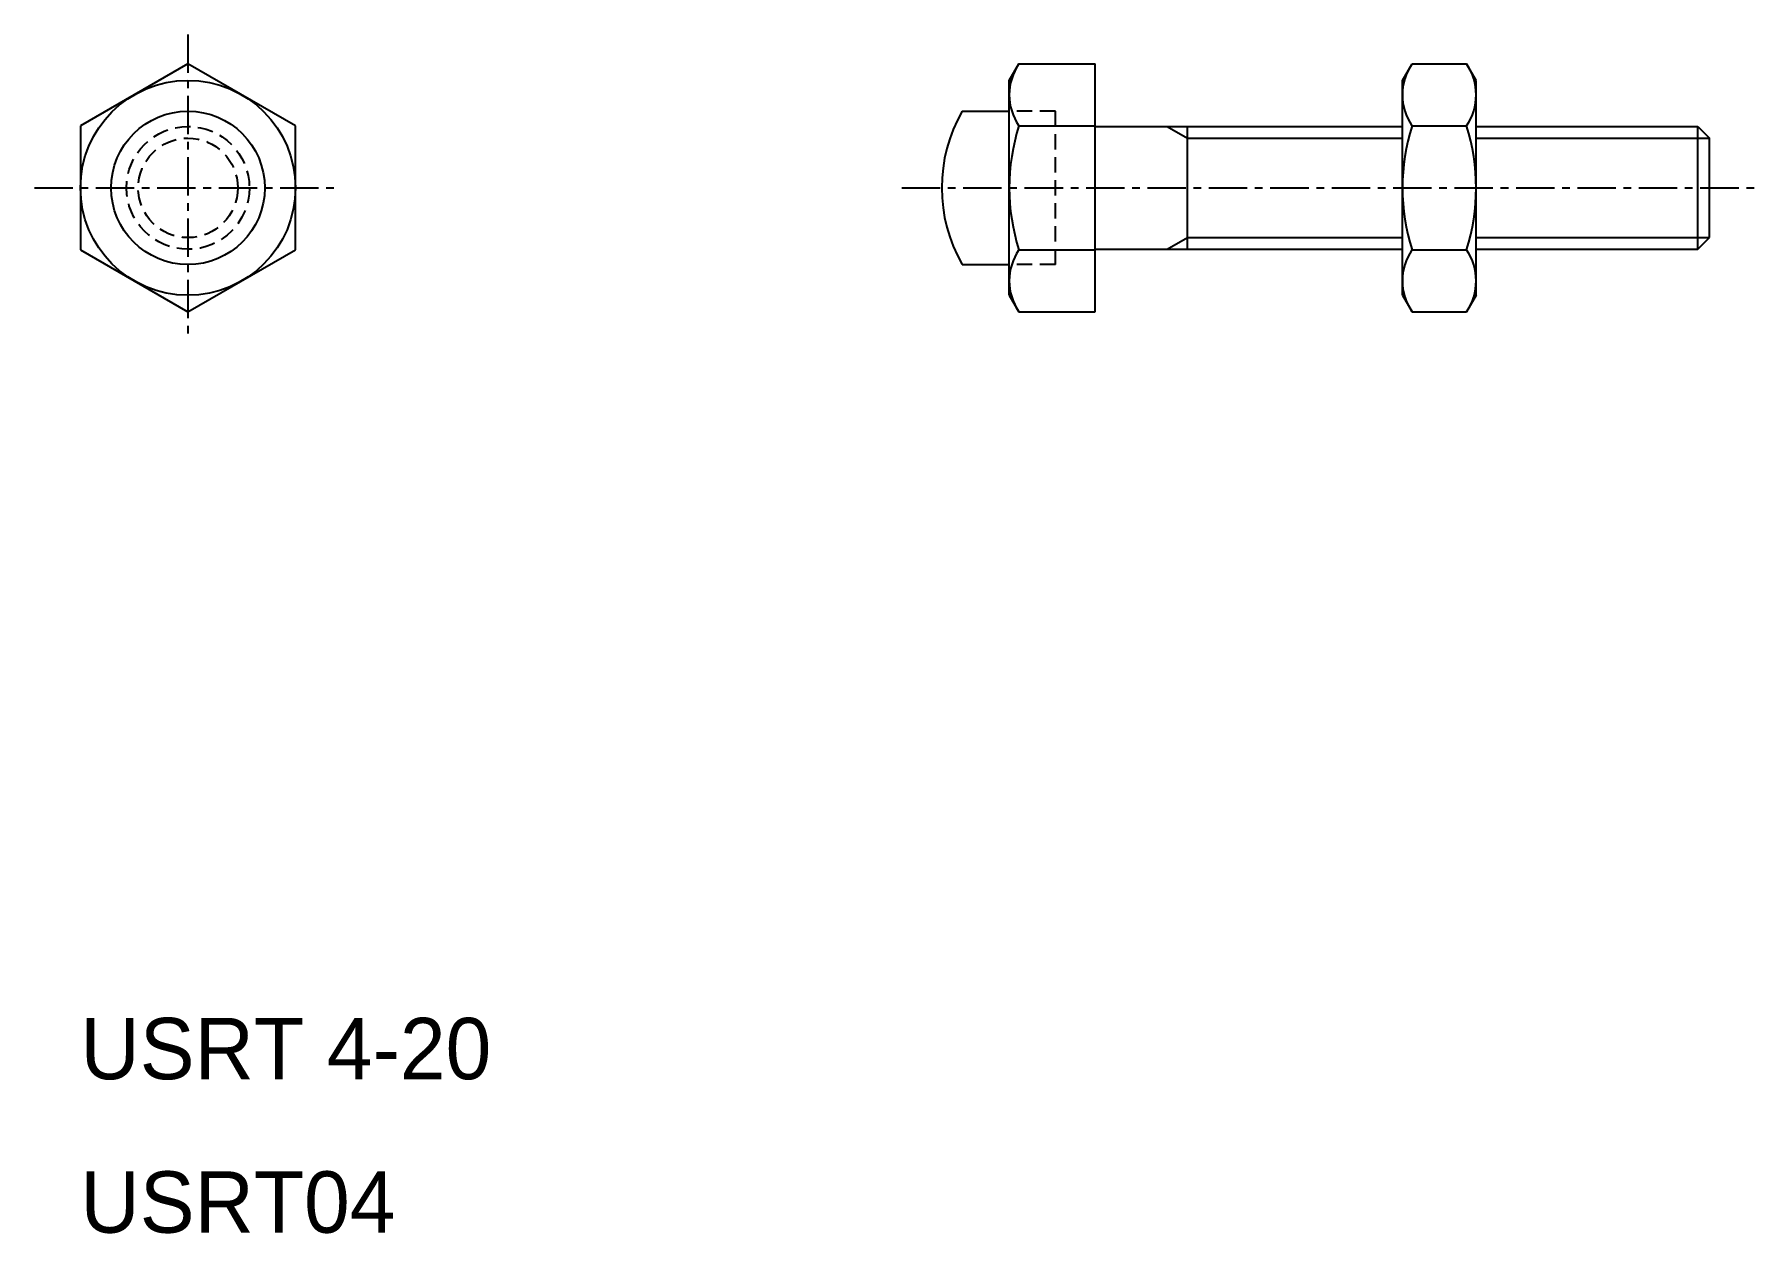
# Model space of a CAD drawing. Extents: x 39.4 to 95.4, y 15.9 to 55.
import ezdxf

# ---------------------------------------------------------------- set-up
doc = ezdxf.new("R2010")
doc.units = 0
doc.linetypes.add('CENTER', pattern=[2, 1.25, -0.25, 0.25, -0.25])
doc.linetypes.add('DASHED', pattern=[0.75, 0.5, -0.25])
doc.layers.get('0').update_dxf_attribs({"linetype": 'CONTINUOUS'})
doc.layers.add('CENTER', color=1, linetype='CENTER')

msp = doc.modelspace()

# ---------------------------------------------------------------- linework, layer by layer
at = {"color": 7, "linetype": 'CONTINUOUS'}
for p, q in [((44.387, 54.031), (40.887, 52.01)), ((47.887, 52.01), (44.387, 54.031)), ((71.13, 53.49), (71.443, 54.031)), ((71.443, 54.031), (73.93, 54.031)), ((73.93, 45.948), (73.93, 54.031)), ((83.93, 53.49), (84.243, 54.031)), ((84.243, 54.031), (86.018, 54.031)), ((86.33, 53.49), (86.018, 54.031)), ((71.13, 46.49), (71.13, 53.49)), ((83.93, 46.49), (83.93, 53.49)), ((86.33, 46.49), (86.33, 53.49)), ((69.6, 52.49), (71.13, 52.49)), ((40.887, 52.01), (40.887, 47.969)), ((47.887, 47.969), (47.887, 52.01)), ((71.443, 52.01), (73.93, 52.01)), ((73.93, 51.99), (83.93, 51.99)), ((76.93, 47.99), (76.93, 51.99)), ((84.243, 52.01), (86.018, 52.01)), ((86.33, 51.99), (93.551, 51.99)), ((93.551, 47.99), (93.551, 51.99)), ((93.551, 51.99), (93.93, 51.611)), ((93.93, 48.369), (93.93, 51.611)), ((93.551, 47.99), (93.93, 48.369)), ((40.887, 47.969), (44.387, 45.948)), ((44.387, 45.948), (47.887, 47.969)), ((71.443, 47.969), (73.93, 47.969)), ((73.93, 47.99), (83.93, 47.99)), ((84.243, 47.969), (86.018, 47.969)), ((86.33, 47.99), (93.551, 47.99)), ((69.6, 47.49), (71.13, 47.49)), ((71.13, 46.49), (71.443, 45.948)), ((83.93, 46.49), (84.243, 45.948)), ((86.33, 46.49), (86.018, 45.948)), ((71.443, 45.948), (73.93, 45.948)), ((84.243, 45.948), (86.018, 45.948))]:
    msp.add_line(p, q, dxfattribs=at)
at = {"color": 3, "linetype": 'DASHED'}
for p, q in [((72.63, 52.49), (71.13, 52.49)), ((72.63, 47.49), (72.63, 52.49)), ((72.63, 47.49), (71.13, 47.49))]:
    msp.add_line(p, q, dxfattribs=at)
for p, q in [((71.88, 52.49), (71.88, 52.49)), ((72.255, 52.49), (72.255, 52.49))]:
    msp.add_line(p, q)
at = {"color": 3, "linetype": 'CONTINUOUS'}
for p, q in [((76.274, 51.99), (76.93, 51.611)), ((76.93, 51.611), (83.93, 51.611)), ((86.33, 51.611), (93.93, 51.611)), ((76.274, 47.99), (76.93, 48.369)), ((76.93, 48.369), (83.93, 48.369)), ((86.33, 48.369), (93.93, 48.369))]:
    msp.add_line(p, q, dxfattribs=at)
at = {"color": 7, "linetype": 'CONTINUOUS'}
for radius in [3.5, 2.5]:
    msp.add_circle((44.387, 49.99), radius, dxfattribs=at)
at = {"color": 3, "linetype": 'DASHED'}
for radius in [2, 1.621]:
    msp.add_circle((44.387, 49.99), radius, dxfattribs=at)
for centre, radius, start, end in [((72.919, 53.021), 1.789, 145.6158, 214.3842), ((85.719, 53.021), 1.789, 145.6158, 214.3842), ((84.541, 53.021), 1.789, 325.6158, 34.3842), ((77.818, 49.99), 6.687, 162.4121, 197.5879), ((90.618, 49.99), 6.687, 162.4121, 197.5879), ((79.643, 49.99), 6.687, 342.4121, 17.5879), ((72.919, 46.959), 1.789, 145.6158, 214.3842), ((85.719, 46.959), 1.789, 145.6158, 214.3842), ((84.541, 46.959), 1.789, 325.6158, 34.3842)]:
    msp.add_arc(centre, radius, start, end)
at = {"color": 7, "linetype": 'CONTINUOUS'}
msp.add_arc((73.93, 49.99), 5, 150, 210, dxfattribs=at)
at = {"layer": 'CENTER', "color": 1, "linetype": 'CENTER'}
for p, q in [((44.387, 54.99), (44.387, 44.99)), ((39.387, 49.99), (49.387, 49.99)), ((67.63, 49.99), (95.43, 49.99))]:
    msp.add_line(p, q, dxfattribs=at)

# ---------------------------------------------------------------- texts
at = {"color": 7, "linetype": 'CONTINUOUS'}
for s, p in [('USRT 4-20', (40.887, 20.948)), ('USRT04', (40.887, 15.948))]:
    msp.add_text(s, height=2, dxfattribs=at).set_placement(p)

doc.saveas('drawing.dxf')
